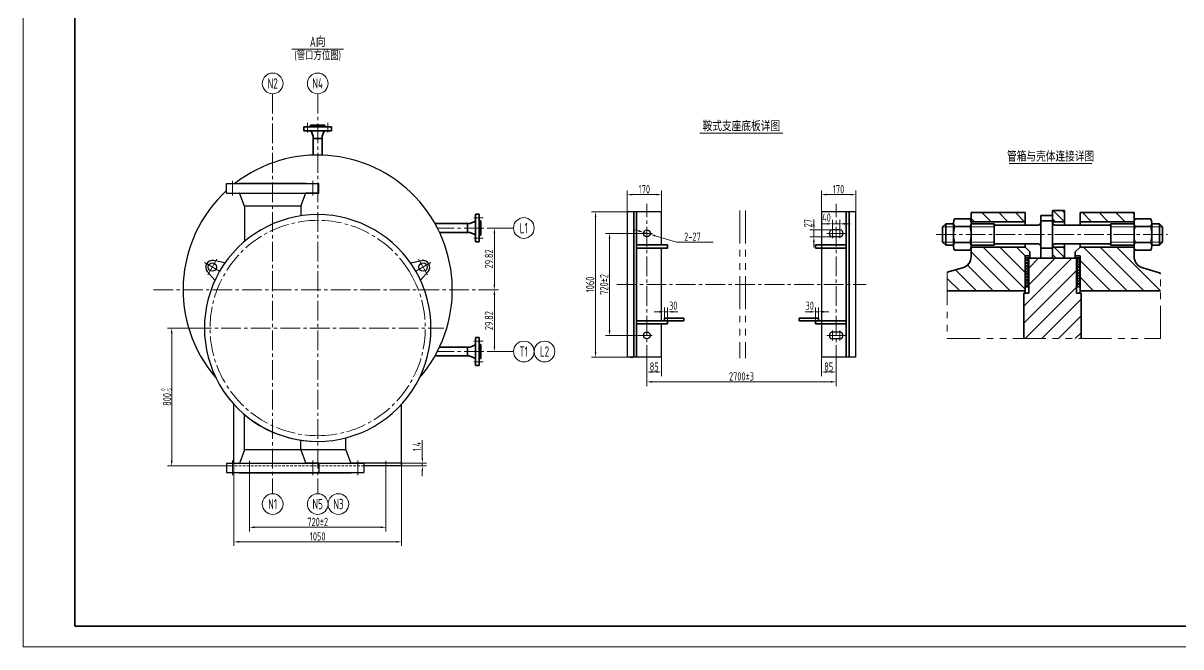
# Model space of a CAD drawing. Header units: millimetres. Extents: x 5765 to 6606, y -201 to 393.
# Drawn here: x 5765 to 6324, y -201 to 101 of the extents above; entities that cross this region are included whole.
import ezdxf
from ezdxf.enums import TextEntityAlignment as Align

# ---------------------------------------------------------------- set-up
doc = ezdxf.new("R2010")
doc.units = ezdxf.units.MM
for name, pattern in [('CENTER2', [28.575, 19.05, -3.175, 3.175, -3.175]), ('DASHED2', [9.525, 6.35, -3.175]), ('PHANTOM2', [31.75, 15.875, -3.175, 3.175, -3.175, 3.175, -3.175])]:
    doc.linetypes.add(name, pattern=pattern)
for name, color, linetype, lineweight in [('1粗实线', 7, 'Continuous', 35), ('2细实线', 3, 'Continuous', 13), ('3中心线', 1, 'CENTER2', 13), ('4虚线', 4, 'DASHED2', 13), ('5双点划线', 2, 'PHANTOM2', 13), ('6剖面线', 6, 'Continuous', 13), ('7文本', 2, 'Continuous', 13), ('8标注', 3, 'Continuous', 13), ('9图表', 4, 'Continuous', 13)]:
    doc.layers.add(name, color=color, linetype=linetype, lineweight=lineweight)
doc.styles.add('lanpec', font='bpec_e.shx', dxfattribs={"width": 0.75, "bigfont": 'hztxt.shx'})
doc.styles.add('lanpec-dim', font='bpec_e.shx', dxfattribs={"width": 0.75})
doc.dimstyles.new('lanpec', dxfattribs={"dimtxt": 4, "dimasz": 2.5, "dimexe": 2, "dimexo": 0, "dimtad": 1, "dimdsep": 46, "dimtxsty": 'lanpec-dim', "dimcen": 2.5, "dimclrd": 256, "dimclre": 256, "dimclrt": 256, "dimazin": 0, "dimtfac": 1, "dimtmove": 0, "dimatfit": 3, "dimfxl": 1, "dimlwd": -1, "dimlwe": -1, "dimarcsym": 0})
doc.dimstyles.new('lanpec$0', dxfattribs={"dimscale": 10, "dimtxt": 4, "dimasz": 2.5, "dimexe": 2, "dimexo": 0, "dimtad": 1, "dimdec": 1, "dimdsep": 46, "dimtxsty": 'lanpec-dim', "dimcen": 0.09, "dimclrd": 256, "dimclre": 256, "dimclrt": 256, "dimadec": 1, "dimazin": 0, "dimtfac": 0.707, "dimtdec": 1, "dimtmove": 0, "dimatfit": 3, "dimfxl": 1, "dimarcsym": 0})
doc.dimstyles.new('lanpec$3', dxfattribs={"dimtxt": 4, "dimasz": 2.5, "dimexe": 2, "dimexo": 0, "dimtad": 1, "dimtih": 1, "dimtoh": 1, "dimdsep": 46, "dimtxsty": 'lanpec-dim', "dimcen": 2.5, "dimclrd": 256, "dimclre": 256, "dimclrt": 256, "dimazin": 0, "dimtfac": 1, "dimtmove": 0, "dimatfit": 3, "dimfxl": 1, "dimlwd": -1, "dimlwe": -1, "dimarcsym": 0})
pattern_1 = [(135, (5538.121, 1426.7614), (-4.041115, -4.041115), [])]
pattern_2 = [(45, (5538.121, 1426.7614), (-0.6735192, 0.6735192), []), (135, (5538.121, 1426.7614), (-0.6735192, -0.6735192), [])]

# ---------------------------------------------------------------- blocks, each defined once
blk = doc.blocks.new('A1')
at = {"layer": '1粗实线'}
blk.add_lwpolyline([(-816, 10), (-10, 10), (-10, 584), (-816, 584)], close=True, dxfattribs=at)
at = {"layer": '9图表'}
blk.add_lwpolyline([(-841, 0), (0, 0), (0, 594), (-841, 594)], close=True, dxfattribs=at)
blk = doc.blocks.new('*D25')
at = {"layer": '8标注', "transparency": 16777216}
for p, q in [((6056.91, 9.55), (6056.91, 19.79)), ((6059.41, 17.79), (6071.05, 17.79)), ((6073.55, 9.55), (6073.55, 19.79))]:
    blk.add_line(p, q, dxfattribs=at)
for points in [[(6059.41, 18.21), (6059.41, 17.37), (6056.91, 17.79)], [(6071.05, 18.21), (6071.05, 17.37), (6073.55, 17.79)]]:
    blk.add_solid(points, dxfattribs=at)
at = {"layer": 'Defpoints', "color": 0, "transparency": 16777216}
for p in [(6073.55, 17.79), (6056.91, 9.55), (6073.55, 9.55)]:
    blk.add_point(p, dxfattribs=at)
at = {"layer": '8标注', "transparency": 16777216, "insert": (6065.23, 20.41), "char_height": 4, "attachment_point": 5, "style": 'lanpec-dim'}
blk.add_mtext('170', dxfattribs=at)
blk = doc.blocks.new('*D34')
at = {"layer": '8标注', "transparency": 16777216}
for p, q in [((6150.78, 9.55), (6150.78, 19.79)), ((6153.28, 17.79), (6164.91, 17.79)), ((6167.41, 9.55), (6167.41, 19.79))]:
    blk.add_line(p, q, dxfattribs=at)
for points in [[(6153.28, 18.21), (6153.28, 17.37), (6150.78, 17.79)], [(6164.91, 18.21), (6164.91, 17.37), (6167.41, 17.79)]]:
    blk.add_solid(points, dxfattribs=at)
at = {"layer": 'Defpoints', "color": 0, "transparency": 16777216}
for p in [(6167.41, 17.79), (6150.78, 9.55), (6167.41, 9.55)]:
    blk.add_point(p, dxfattribs=at)
at = {"layer": '8标注', "transparency": 16777216, "insert": (6159.09, 20.41), "char_height": 4, "attachment_point": 5, "style": 'lanpec-dim'}
blk.add_mtext('170', dxfattribs=at)
blk = doc.blocks.new('*D26')
at = {"layer": '8标注', "transparency": 16777216}
for p, q in [((6066.43, -64.5), (6066.43, -74.62)), ((6157.89, -64.5), (6157.89, -74.62)), ((6068.93, -72.62), (6155.39, -72.62))]:
    blk.add_line(p, q, dxfattribs=at)
for points in [[(6068.93, -72.2), (6068.93, -73.03), (6066.43, -72.62)], [(6155.39, -72.2), (6155.39, -73.03), (6157.89, -72.62)]]:
    blk.add_solid(points, dxfattribs=at)
at = {"layer": 'Defpoints', "color": 0, "transparency": 16777216}
for p in [(6066.43, -64.5), (6157.89, -64.5), (6157.89, -72.62)]:
    blk.add_point(p, dxfattribs=at)
at = {"layer": '8标注', "transparency": 16777216, "insert": (6112.16, -69.99), "char_height": 4, "width": 3.1429, "attachment_point": 5, "style": 'lanpec-dim'}
blk.add_mtext('2700%%P3', dxfattribs=at)
blk = doc.blocks.new('*D27')
at = {"layer": '8标注', "transparency": 16777216}
for p, q in [((6147.16, 3.26), (6147.16, 5.76)), ((6156.16, 0.76), (6145.16, 0.76)), ((6147.16, 0.76), (6147.16, -2.57)), ((6156.16, -2.57), (6145.16, -2.57)), ((6147.16, -5.07), (6147.16, -7.57))]:
    blk.add_line(p, q, dxfattribs=at)
for points in [[(6146.74, 3.26), (6147.58, 3.26), (6147.16, 0.76)], [(6146.74, -5.07), (6147.58, -5.07), (6147.16, -2.57)]]:
    blk.add_solid(points, dxfattribs=at)
at = {"layer": 'Defpoints', "color": 0, "transparency": 16777216}
for p in [(6156.16, 0.76), (6147.16, -2.57), (6156.16, -2.57)]:
    blk.add_point(p, dxfattribs=at)
at = {"layer": '8标注', "transparency": 16777216, "insert": (6144.33, 3.98), "char_height": 4, "attachment_point": 5, "rotation": 90, "style": 'lanpec-dim'}
blk.add_mtext('27', dxfattribs=at)
blk = doc.blocks.new('*D28')
at = {"layer": '8标注', "transparency": 16777216}
for p, q in [((6156.16, 0.76), (6156.16, 5.69)), ((6159.63, 0.76), (6159.63, 5.69)), ((6153.66, 3.69), (6151.16, 3.69)), ((6159.63, 3.69), (6156.16, 3.69)), ((6162.13, 3.69), (6164.63, 3.69))]:
    blk.add_line(p, q, dxfattribs=at)
for points in [[(6153.66, 4.11), (6153.66, 3.28), (6156.16, 3.69)], [(6162.13, 4.11), (6162.13, 3.28), (6159.63, 3.69)]]:
    blk.add_solid(points, dxfattribs=at)
at = {"layer": 'Defpoints', "color": 0, "transparency": 16777216}
for p in [(6156.16, 3.69), (6156.16, 0.76), (6159.63, 0.76)]:
    blk.add_point(p, dxfattribs=at)
at = {"layer": '8标注', "transparency": 16777216, "insert": (6153.24, 6.7), "char_height": 4, "attachment_point": 5, "style": 'lanpec-dim'}
blk.add_mtext('40', dxfattribs=at)
blk = doc.blocks.new('*D29')
at = {"layer": '8标注', "transparency": 16777216}
for p, q in [((6063.94, -0.91), (6046.41, -0.91)), ((6048.41, -3.41), (6048.41, -47.73)), ((6063.94, -50.23), (6046.41, -50.23))]:
    blk.add_line(p, q, dxfattribs=at)
for points in [[(6047.99, -3.41), (6048.83, -3.41), (6048.41, -0.91)], [(6047.99, -47.73), (6048.83, -47.73), (6048.41, -50.23)]]:
    blk.add_solid(points, dxfattribs=at)
at = {"layer": 'Defpoints', "color": 0, "transparency": 16777216}
for p in [(6063.94, -0.91), (6048.41, -50.23), (6063.94, -50.23)]:
    blk.add_point(p, dxfattribs=at)
at = {"layer": '8标注', "transparency": 16777216, "insert": (6045.79, -25.57), "char_height": 4, "width": 3.1429, "attachment_point": 5, "rotation": 90, "style": 'lanpec-dim'}
blk.add_mtext('720±2', dxfattribs=at)
blk = doc.blocks.new('*D30')
at = {"layer": '8标注', "transparency": 16777216}
for p, q in [((6056.91, 9.55), (6039.65, 9.55)), ((6041.65, -58.18), (6041.65, 7.05)), ((6056.91, -60.68), (6039.65, -60.68))]:
    blk.add_line(p, q, dxfattribs=at)
for points in [[(6041.24, 7.05), (6042.07, 7.05), (6041.65, 9.55)], [(6041.24, -58.18), (6042.07, -58.18), (6041.65, -60.68)]]:
    blk.add_solid(points, dxfattribs=at)
at = {"layer": 'Defpoints', "color": 0, "transparency": 16777216}
for p in [(6041.65, 9.55), (6056.91, 9.55), (6056.91, -60.68)]:
    blk.add_point(p, dxfattribs=at)
at = {"layer": '8标注', "transparency": 16777216, "insert": (6039.03, -25.57), "char_height": 4, "attachment_point": 5, "rotation": 90, "style": 'lanpec-dim'}
blk.add_mtext('1060', dxfattribs=at)
blk = doc.blocks.new('*D31')
at = {"layer": '8标注', "transparency": 16777216}
for p, q in [((6066.43, -60.68), (6066.43, -69.84)), ((6073.55, -60.68), (6073.55, -69.84)), ((6068.93, -67.84), (6071.05, -67.84))]:
    blk.add_line(p, q, dxfattribs=at)
for points in [[(6068.93, -67.43), (6068.93, -68.26), (6066.43, -67.84)], [(6071.05, -67.43), (6071.05, -68.26), (6073.55, -67.84)]]:
    blk.add_solid(points, dxfattribs=at)
at = {"layer": 'Defpoints', "color": 0, "transparency": 16777216}
for p in [(6066.43, -60.68), (6073.55, -60.68), (6073.55, -67.84)]:
    blk.add_point(p, dxfattribs=at)
at = {"layer": '8标注', "transparency": 16777216, "insert": (6069.99, -65.22), "char_height": 4, "attachment_point": 5, "style": 'lanpec-dim'}
blk.add_mtext('85', dxfattribs=at)
blk = doc.blocks.new('*D32')
at = {"layer": '8标注', "transparency": 16777216}
for p, q in [((6150.78, -60.68), (6150.78, -69.84)), ((6157.89, -60.68), (6157.89, -69.84)), ((6155.39, -67.84), (6153.28, -67.84))]:
    blk.add_line(p, q, dxfattribs=at)
for points in [[(6153.28, -67.43), (6153.28, -68.26), (6150.78, -67.84)], [(6155.39, -67.43), (6155.39, -68.26), (6157.89, -67.84)]]:
    blk.add_solid(points, dxfattribs=at)
at = {"layer": 'Defpoints', "color": 0, "transparency": 16777216}
for p in [(6150.78, -60.68), (6157.89, -60.68), (6150.78, -67.84)]:
    blk.add_point(p, dxfattribs=at)
at = {"layer": '8标注', "transparency": 16777216, "insert": (6154.33, -65.22), "char_height": 4, "attachment_point": 5, "style": 'lanpec-dim'}
blk.add_mtext('85', dxfattribs=at)
blk = doc.blocks.new('*D35')
at = {"layer": '8标注', "transparency": 16777216}
for p, q in [((6062.44, 0.27), (6060.04, 0.98)), ((6064.83, -0.44), (6068.03, -1.38)), ((6080.78, -5.13), (6070.42, -2.08)), ((6092.92, -5.13), (6080.78, -5.13))]:
    blk.add_line(p, q, dxfattribs=at)
for points in [[(6062.55, 0.67), (6062.32, -0.13), (6064.83, -0.44)], [(6070.54, -1.68), (6070.31, -2.48), (6068.03, -1.38)]]:
    blk.add_solid(points, dxfattribs=at)
at = {"layer": 'Defpoints', "color": 0, "transparency": 16777216}
for p in [(6064.83, -0.44), (6068.03, -1.38)]:
    blk.add_point(p, dxfattribs=at)
at = {"layer": '8标注', "transparency": 16777216, "insert": (6088.48, -2.51), "char_height": 4, "attachment_point": 5, "style": 'lanpec-dim'}
blk.add_mtext('2-27', dxfattribs=at)
blk = doc.blocks.new('*D36')
at = {"layer": '8标注', "transparency": 16777216}
for p, q in [((6072.42, -38.79), (6069.92, -38.79)), ((6074.92, -41.88), (6074.92, -36.79)), ((6074.92, -38.79), (6076.41, -38.79)), ((6076.41, -43.15), (6076.41, -36.79)), ((6078.91, -38.79), (6081.41, -38.79))]:
    blk.add_line(p, q, dxfattribs=at)
for points in [[(6072.42, -38.37), (6072.42, -39.2), (6074.92, -38.79)], [(6078.91, -38.37), (6078.91, -39.2), (6076.41, -38.79)]]:
    blk.add_solid(points, dxfattribs=at)
at = {"layer": 'Defpoints', "color": 0, "transparency": 16777216}
for p in [(6076.41, -38.79), (6074.92, -41.88), (6076.41, -43.15)]:
    blk.add_point(p, dxfattribs=at)
at = {"layer": '8标注', "transparency": 16777216, "insert": (6079.2, -35.84), "char_height": 4, "attachment_point": 5, "style": 'lanpec-dim'}
blk.add_mtext('30', dxfattribs=at)
blk = doc.blocks.new('*D33')
at = {"layer": '8标注', "transparency": 16777216}
for p, q in [((6145.41, -38.79), (6142.91, -38.79)), ((6147.91, -43.15), (6147.91, -36.79)), ((6149.4, -38.79), (6147.91, -38.79)), ((6149.4, -41.88), (6149.4, -36.79)), ((6151.9, -38.79), (6154.4, -38.79))]:
    blk.add_line(p, q, dxfattribs=at)
for points in [[(6145.41, -38.37), (6145.41, -39.2), (6147.91, -38.79)], [(6151.9, -38.37), (6151.9, -39.2), (6149.4, -38.79)]]:
    blk.add_solid(points, dxfattribs=at)
at = {"layer": 'Defpoints', "color": 0, "transparency": 16777216}
for p in [(6147.91, -38.79), (6147.91, -43.15), (6149.4, -41.88)]:
    blk.add_point(p, dxfattribs=at)
at = {"layer": '8标注', "transparency": 16777216, "insert": (6145.12, -35.84), "char_height": 4, "attachment_point": 5, "style": 'lanpec-dim'}
blk.add_mtext('30', dxfattribs=at)
blk = doc.blocks.new('*U38')
at = {"layer": '2细实线'}
blk.add_line((-20, 0), (20, 0), dxfattribs=at)
at = {"layer": '7文本', "style": 'lanpec', "width": 0.75}
for tag, height, p in [('节点图名称', 5, (0, 3.5)), ('比例', 4, (0, -3.25))]:
    blk.add_attdef(tag, text='', height=height, dxfattribs=at).set_placement(p, align=Align.MIDDLE_CENTER)
blk = doc.blocks.new('*D69')
at = {"layer": '8标注', "transparency": 16777216}
for p, q in [((5874.37, -115.42), (5874.37, -144.84)), ((5940.37, -115.35), (5940.37, -144.84)), ((5876.87, -142.84), (5937.87, -142.84))]:
    blk.add_line(p, q, dxfattribs=at)
for points in [[(5876.87, -142.42), (5876.87, -143.25), (5874.37, -142.84)], [(5937.87, -142.42), (5937.87, -143.25), (5940.37, -142.84)]]:
    blk.add_solid(points, dxfattribs=at)
at = {"layer": 'Defpoints', "color": 0, "transparency": 16777216}
for p in [(5874.37, -115.42), (5940.37, -115.35), (5940.37, -142.84)]:
    blk.add_point(p, dxfattribs=at)
at = {"layer": '8标注', "transparency": 16777216, "insert": (5907.37, -140.21), "char_height": 4, "attachment_point": 5, "style": 'lanpec-dim'}
blk.add_mtext('720±2', dxfattribs=at)
blk = doc.blocks.new('*D70')
at = {"layer": '8标注', "transparency": 16777216}
for p, q in [((5866.87, -113.21), (5866.87, -151.87)), ((5947.87, -113.21), (5947.87, -151.87)), ((5869.37, -149.87), (5945.37, -149.87))]:
    blk.add_line(p, q, dxfattribs=at)
for points in [[(5869.37, -149.45), (5869.37, -150.29), (5866.87, -149.87)], [(5945.37, -149.45), (5945.37, -150.29), (5947.87, -149.87)]]:
    blk.add_solid(points, dxfattribs=at)
at = {"layer": 'Defpoints', "color": 0, "transparency": 16777216}
for p in [(5866.87, -113.21), (5947.87, -113.21), (5947.87, -149.87)]:
    blk.add_point(p, dxfattribs=at)
at = {"layer": '8标注', "transparency": 16777216, "insert": (5907.37, -147.24), "char_height": 4, "attachment_point": 5, "style": 'lanpec-dim'}
blk.add_mtext('1050', dxfattribs=at)
blk = doc.blocks.new('*D71')
at = {"layer": '8标注', "transparency": 16777216}
for p, q in [((5847.27, -46.61), (5834.8, -46.61)), ((5836.8, -49.11), (5836.8, -110.71)), ((5866.87, -113.21), (5834.8, -113.21))]:
    blk.add_line(p, q, dxfattribs=at)
for points in [[(5836.38, -49.11), (5837.22, -49.11), (5836.8, -46.61)], [(5836.38, -110.71), (5837.22, -110.71), (5836.8, -113.21)]]:
    blk.add_solid(points, dxfattribs=at)
at = {"layer": 'Defpoints', "color": 0, "transparency": 16777216}
for p in [(5847.27, -46.61), (5836.8, -113.21), (5866.87, -113.21)]:
    blk.add_point(p, dxfattribs=at)
at = {"layer": '8标注', "transparency": 16777216, "insert": (5834.07, -79.91), "char_height": 4, "attachment_point": 5, "rotation": 90, "style": 'lanpec-dim'}
blk.add_mtext('800{\\H0.525x;\\S 0^ -5;}', dxfattribs=at)
blk = doc.blocks.new('管口号')
at = {"layer": '2细实线'}
blk.add_circle((0, 5), 5, dxfattribs=at)
at = {"layer": '7文本', "style": 'lanpec', "width": 0.75}
blk.add_attdef('N', text='', height=5, dxfattribs=at).set_placement((0, 5), align=Align.MIDDLE_CENTER)
blk = doc.blocks.new('*U66')
at = {"layer": '2细实线'}
blk.add_line((-12.5, 0), (12.5, 0), dxfattribs=at)
at = {"layer": '7文本', "style": 'lanpec', "width": 0.75}
for tag, height, p in [('节点图名称', 5, (0, 3.5)), ('比例', 4, (0, -3.25))]:
    blk.add_attdef(tag, text='', height=height, dxfattribs=at).set_placement(p, align=Align.MIDDLE_CENTER)
blk = doc.blocks.new('*D67')
at = {"layer": '8标注', "transparency": 16777216}
for p, q in [((5957.93, -109.31), (5957.93, -100.79)), ((5947.87, -111.81), (5959.93, -111.81)), ((5957.93, -113.21), (5957.93, -111.81)), ((5947.87, -113.21), (5959.93, -113.21)), ((5957.93, -115.71), (5957.93, -118.21))]:
    blk.add_line(p, q, dxfattribs=at)
for points in [[(5957.51, -109.31), (5958.35, -109.31), (5957.93, -111.81)], [(5957.51, -115.71), (5958.35, -115.71), (5957.93, -113.21)]]:
    blk.add_solid(points, dxfattribs=at)
at = {"layer": 'Defpoints', "color": 0, "transparency": 16777216}
for p in [(5947.87, -111.81), (5957.93, -111.81), (5947.87, -113.21)]:
    blk.add_point(p, dxfattribs=at)
at = {"layer": '8标注', "transparency": 16777216, "insert": (5955.3, -103.8), "char_height": 4, "attachment_point": 5, "rotation": 90, "style": 'lanpec-dim'}
blk.add_mtext('1.4', dxfattribs=at)
blk = doc.blocks.new('*D72')
at = {"layer": '8标注', "transparency": 16777216}
for p, q in [((5990.75, 1.67), (5994.75, 1.67)), ((5992.75, -0.83), (5992.75, -25.65)), ((5986.75, -28.15), (5994.75, -28.15))]:
    blk.add_line(p, q, dxfattribs=at)
for points in [[(5992.33, -0.83), (5993.17, -0.83), (5992.75, 1.67)], [(5992.33, -25.65), (5993.17, -25.65), (5992.75, -28.15)]]:
    blk.add_solid(points, dxfattribs=at)
at = {"layer": 'Defpoints', "color": 0, "transparency": 16777216}
for p in [(5990.75, 1.67), (5986.75, -28.15), (5992.75, -28.15)]:
    blk.add_point(p, dxfattribs=at)
at = {"layer": '8标注', "transparency": 16777216, "insert": (5990.12, -13.24), "char_height": 4, "attachment_point": 5, "rotation": 90, "style": 'lanpec-dim'}
blk.add_mtext('29.82', dxfattribs=at)
blk = doc.blocks.new('*D68')
at = {"layer": '8标注', "transparency": 16777216}
for p, q in [((5986.75, -28.15), (5994.75, -28.15)), ((5992.75, -55.47), (5992.75, -30.65)), ((5989.83, -57.97), (5994.75, -57.97))]:
    blk.add_line(p, q, dxfattribs=at)
for points in [[(5992.33, -30.65), (5993.17, -30.65), (5992.75, -28.15)], [(5992.33, -55.47), (5993.17, -55.47), (5992.75, -57.97)]]:
    blk.add_solid(points, dxfattribs=at)
at = {"layer": 'Defpoints', "color": 0, "transparency": 16777216}
for p in [(5986.75, -28.15), (5992.75, -28.15), (5989.83, -57.97)]:
    blk.add_point(p, dxfattribs=at)
at = {"layer": '8标注', "transparency": 16777216, "insert": (5990.12, -43.06), "char_height": 4, "attachment_point": 5, "rotation": 90, "style": 'lanpec-dim'}
blk.add_mtext('29.82', dxfattribs=at)

msp = doc.modelspace()

# ---------------------------------------------------------------- hatches: boundary and pattern name
at = {"layer": '6剖面线', "ltscale": 0.5}
h = msp.add_hatch(dxfattribs=at)
h.set_pattern_fill('ANSI31', color=256, scale=1.8, angle=90, style=0)
h.set_pattern_definition(pattern_1)
h.paths.add_polyline_path([(6249.262, 4.641), (6249.262, 9.096), (6223.15, 9.096), (6223.15, 4.641)])
edge = h.paths.add_edge_path()
edge.add_line((6249.262, -11.794), (6251.566, -11.794))
edge.add_line((6251.566, -11.794), (6251.566, -9.874))
edge.add_line((6251.566, -9.874), (6249.262, -7.57))
edge.add_line((6249.262, -7.57), (6223.15, -7.57))
edge.add_line((6223.15, -7.57), (6223.15, -12.057))
edge.add_arc((6217.39, -12.057), 5.76, 285.9454, 360, ccw=False)
edge.add_line((6218.973, -17.596), (6211.623, -19.695))
edge.add_line((6211.623, -19.695), (6211.623, -28.69))
edge.add_line((6211.623, -28.69), (6249.262, -28.69))
edge.add_line((6249.262, -28.69), (6249.262, -11.794))
h = msp.add_hatch(dxfattribs=at)
h.set_pattern_fill('ANSI31', color=256, scale=0.96, angle=90, style=0)
h.set_pattern_definition([(135, (-8276.9207, -2597.4448), (-2.1552615, -2.1552615), [])])
h.paths.add_polyline_path([(6268.27, 10.056), (6262.51, 10.056), (6262.51, 4.641), (6268.27, 4.641)])
h.paths.add_polyline_path([(6268.27, -7.57), (6262.51, -7.57), (6262.51, -12.946), (6268.27, -12.946)])
h = msp.add_hatch(dxfattribs=at)
h.set_pattern_fill('ANSI31', color=256, scale=1.8, angle=90, style=0)
h.set_pattern_definition(pattern_1)
h.paths.add_polyline_path([(6306.048, -17.596, -0.3348603), (6301.87, -12.057), (6301.87, -7.57), (6275.758, -7.57), (6273.454, -9.874), (6273.454, -11.794), (6275.758, -11.794), (6275.758, -28.69), (6314.715, -28.69), (6314.715, -20.072)])
h.paths.add_polyline_path([(6275.758, 9.096), (6275.758, 4.641), (6301.87, 4.641), (6301.87, 9.096)])
at = {"layer": '6剖面线'}
h = msp.add_hatch(dxfattribs=at)
h.set_pattern_fill('ANSI31', color=256, scale=1.8, angle=180, style=0)
h.set_pattern_definition([(225, (6250.2164, -34.593), (4.0411, -4.0411), [])])
h.paths.add_polyline_path([(6250.99, -12.946), (6250.99, -29.866), (6249.838, -29.866), (6250.99, -51.73), (6276.334, -51.73), (6276.334, -29.866), (6274.03, -29.866), (6274.03, -12.946)])
h.paths.add_polyline_path([(6249.838, -29.866), (6248.686, -29.866), (6248.686, -51.73), (6250.99, -51.73)])
at = {"layer": '6剖面线', "ltscale": 0.5}
h = msp.add_hatch(dxfattribs=at)
h.set_pattern_fill('ANSI37', color=256, scale=0.3, style=0)
h.set_pattern_definition(pattern_2)
h.paths.add_polyline_path([(6249.262, -26.77), (6250.99, -26.77), (6250.99, -12.69), (6249.262, -12.69)])
h = msp.add_hatch(dxfattribs=at)
h.set_pattern_fill('ANSI37', color=256, scale=0.3, style=0)
h.set_pattern_definition(pattern_2)
h.paths.add_polyline_path([(6275.758, -12.69), (6274.03, -12.69), (6274.03, -26.77), (6275.758, -26.77)])

# ---------------------------------------------------------------- linework, layer by layer
for p, q in [((5863.35, 23.186), (5907.85, 23.186)), ((5863.35, 18.576), (5863.35, 23.186)), ((5869.41, 23.386), (5901.79, 23.386)), ((5869.41, 23.186), (5869.41, 23.386)), ((5891.18, 23.186), (5891.18, 23.386)), ((5901.79, 23.186), (5901.79, 23.386)), ((5907.85, 18.576), (5907.85, 23.186)), ((5863.35, 18.576), (5907.85, 18.576)), ((5863.35, 18.576), (5869.205, 18.576)), ((5871.95, 12.286), (5869.672, 18.254)), ((5885.12, 18.576), (5890.975, 18.576)), ((5899.25, 12.286), (5901.527, 18.254)), ((5907.85, 18.576), (5901.994, 18.576)), ((5899.25, 12.286), (5871.95, 12.286)), ((5871.95, 12.286), (5871.95, -4.865)), ((5899.25, 12.286), (5899.25, 7.53)), ((6073.546, 9.55), (6056.914, 9.55)), ((6056.914, 9.55), (6056.914, -60.684)), ((6073.546, -6.498), (6073.546, 9.55)), ((6167.407, 9.55), (6150.775, 9.55)), ((6150.775, 9.55), (6150.775, -60.684)), ((6167.407, -60.684), (6167.407, 9.55)), ((6159.626, 0.757), (6156.157, 0.757)), ((6159.626, -2.57), (6156.157, -2.57)), ((6073.546, -43.151), (6073.546, -7.983)), ((5862.562, -15.152), (5857.048, -14.063)), ((5952.177, -15.152), (5957.692, -14.063)), ((5857.719, -23.54), (5854.019, -19.309)), ((5957.02, -23.54), (5960.72, -19.309)), ((6073.546, -60.684), (6073.546, -44.635)), ((6159.626, -48.564), (6156.157, -48.564)), ((6159.626, -51.89), (6156.157, -51.89)), ((6073.546, -60.684), (6056.914, -60.684)), ((6058.354, -60.684), (6059.794, -60.684)), ((6167.407, -60.684), (6150.775, -60.684)), ((5866.87, -111.804), (5866.87, -83.456)), ((5947.87, -113.214), (5947.87, -83.456)), ((5871.95, -105.514), (5871.95, -88.363)), ((5921.02, -105.514), (5921.02, -99.635)), ((5871.95, -105.514), (5869.672, -111.482)), ((5899.25, -105.514), (5871.95, -105.514)), ((5921.02, -105.514), (5893.72, -105.514)), ((5899.25, -105.514), (5899.25, -100.759)), ((5899.25, -105.514), (5901.527, -111.482)), ((5921.02, -105.514), (5923.297, -111.482)), ((5863.35, -111.804), (5907.85, -111.804)), ((5863.35, -111.804), (5863.35, -116.414)), ((5863.35, -111.804), (5869.205, -111.804)), ((5866.87, -111.804), (5866.87, -107.963)), ((5866.87, -111.814), (5885.12, -111.814)), ((5885.12, -111.804), (5929.62, -111.804)), ((5885.12, -111.804), (5890.975, -111.804)), ((5907.85, -111.804), (5901.994, -111.804)), ((5907.85, -111.804), (5907.85, -116.414)), ((5929.62, -111.804), (5923.764, -111.804)), ((5929.62, -111.804), (5929.62, -116.414)), ((5947.87, -111.814), (5929.62, -111.814)), ((5947.87, -111.814), (5947.87, -113.214)), ((5863.35, -116.414), (5907.85, -116.414)), ((5869.41, -116.414), (5869.41, -116.614)), ((5869.41, -116.614), (5901.79, -116.614)), ((5885.12, -116.414), (5929.62, -116.414)), ((5891.18, -116.414), (5891.18, -116.614)), ((5891.18, -116.614), (5923.56, -116.614)), ((5901.79, -116.414), (5901.79, -116.614)), ((5923.56, -116.414), (5923.56, -116.614)), ((5947.87, -113.214), (5929.62, -113.214)), ((5947.87, -113.214), (5929.62, -113.214))]:
    msp.add_line(p, q)
at = {"ltscale": 2}
for centre in [(6066.43, -0.907), (6066.43, -50.227)]:
    msp.add_circle(centre, 1.663, dxfattribs=at)
for centre in [(5856.428, -17.203), (5958.312, -17.203)]:
    msp.add_circle(centre, 2)
for centre, radius, start, end in [((5907.37, -28.149), 65.061, 318.9992, 127.90529), ((5907.37, -28.149), 65.061, 132.5781, 221.0008), ((5869.205, 18.076), 0.5, 20.88476, 90), ((5901.994, 18.076), 0.5, 90, 159.11524), ((5907.37, -46.614), 54.75, 90, 150), ((5907.37, -46.614), 54.75, 30, 90), ((6156.157, -0.907), 1.663, 90, 270), ((6159.626, -0.907), 1.663, 270, 90), ((5856.428, -17.203), 3.2, 78.82881, 221.17119), ((5958.312, -17.203), 3.2, 318.82881, 101.17119), ((5907.37, -46.614), 54.75, 150, 270), ((5907.37, -46.614), 54.75, 270, 30), ((6156.157, -50.227), 1.663, 90, 270), ((6159.626, -50.227), 1.663, 270, 90), ((5907.37, -46.614), 54.75, 215.07463, 270), ((5869.205, -111.304), 0.5, 270, 339.11524), ((5901.994, -111.304), 0.5, 200.88476, 270), ((5923.764, -111.304), 0.5, 200.88476, 270)]:
    msp.add_arc(centre, radius, start, end)
at = {"layer": '1粗实线', "ltscale": 0.5}
for p, q in [((5914.09, 50.458), (5900.65, 50.458)), ((5900.65, 50.458), (5900.65, 48.666)), ((5910.802, 51.398), (5903.938, 51.398)), ((5903.938, 51.398), (5903.938, 50.458)), ((5910.802, 51.398), (5910.802, 50.458)), ((5914.09, 50.458), (5914.09, 48.666)), ((5900.65, 48.666), (5914.09, 48.666)), ((5904.401, 48.143), (5905.184, 46.025)), ((5905.234, 45.747), (5905.234, 44.898)), ((5905.234, 44.898), (5909.506, 44.898)), ((5905.234, 44.898), (5905.234, 36.877)), ((5909.506, 45.747), (5909.506, 44.898)), ((5909.506, 44.898), (5909.506, 36.877)), ((5910.338, 48.143), (5909.555, 46.025)), ((5985.338, 8.392), (5983.546, 8.392)), ((5983.546, 8.392), (5983.546, -5.048)), ((5985.338, -5.048), (5985.338, 8.392)), ((5979.778, 3.808), (5964.041, 3.808)), ((5979.778, 3.808), (5979.778, -0.464)), ((5980.627, 3.808), (5979.778, 3.808)), ((5983.023, 4.641), (5980.904, 3.858)), ((5986.278, 5.104), (5985.338, 5.104)), ((5986.278, -1.76), (5986.278, 5.104)), ((5979.778, -0.464), (5966.246, -0.464)), ((5980.627, -0.464), (5979.778, -0.464)), ((5983.023, -1.296), (5980.904, -0.513)), ((5985.338, -5.048), (5983.546, -5.048)), ((5986.278, -1.76), (5985.338, -1.76)), ((5979.778, -55.839), (5966.246, -55.839)), ((5980.627, -55.839), (5979.778, -55.839)), ((5979.778, -60.111), (5979.778, -55.839)), ((5983.023, -55.006), (5980.904, -55.789)), ((5983.546, -64.695), (5983.546, -51.255)), ((5985.338, -51.255), (5983.546, -51.255)), ((5985.338, -51.255), (5985.338, -64.695)), ((5986.278, -54.543), (5985.338, -54.543)), ((5986.278, -54.543), (5986.278, -61.407)), ((5979.778, -60.111), (5964.041, -60.111)), ((5980.627, -60.111), (5979.778, -60.111)), ((5983.023, -60.943), (5980.904, -60.16)), ((5986.278, -61.407), (5985.338, -61.407)), ((5985.338, -64.695), (5983.546, -64.695))]:
    msp.add_line(p, q, dxfattribs=at)
at = {"layer": '1粗实线'}
for p, q in [((6060.14, 9.55), (6060.14, -60.684)), ((6061.502, 9.55), (6061.502, -60.684)), ((6162.819, 9.55), (6162.819, -60.684)), ((6164.181, 9.55), (6164.181, -60.684)), ((6222.617, 6.139), (6215.12, 6.139)), ((6223.15, 9.096), (6249.262, 9.096)), ((6223.15, 9.096), (6223.15, -12.057)), ((6249.262, 9.096), (6249.262, 3.105)), ((6256.75, 7.752), (6262.51, 7.752)), ((6256.75, 7.752), (6256.75, -12.946)), ((6268.27, 10.056), (6262.51, 10.056)), ((6262.51, 10.056), (6262.51, -12.946)), ((6268.27, 3.105), (6268.27, 10.056)), ((6301.87, 9.096), (6275.758, 9.096)), ((6275.758, 9.096), (6275.758, 3.105)), ((6301.87, 9.096), (6301.87, -12.057)), ((6309.962, 6.139), (6302.342, 6.139)), ((6210.862, 3.72), (6209.326, 2.184)), ((6209.326, 2.184), (6209.326, -5.112)), ((6214.587, 3.72), (6210.862, 3.72)), ((6210.862, 3.72), (6210.862, -6.648)), ((6214.587, -7.167), (6214.587, 4.238)), ((6222.617, 2.337), (6215.12, 2.337)), ((6223.15, 4.641), (6249.262, 4.641)), ((6223.15, -7.167), (6223.15, 4.238)), ((6234.286, 3.72), (6223.15, 3.72)), ((6234.286, 3.72), (6234.286, -6.648)), ((6234.286, 3.72), (6234.286, 3.681)), ((6234.862, 3.105), (6255.598, 3.105)), ((6256.75, 5.151), (6262.51, 5.151)), ((6262.51, 4.641), (6268.27, 4.641)), ((6262.51, 4.257), (6262.51, 4.296)), ((6263.662, 3.105), (6290.158, 3.105)), ((6301.87, 4.641), (6275.758, 4.641)), ((6290.734, 3.72), (6301.87, 3.72)), ((6290.734, 3.72), (6290.734, -6.648)), ((6290.734, 3.72), (6290.734, 3.681)), ((6301.87, -7.167), (6301.87, 4.238)), ((6309.962, 2.337), (6302.342, 2.337)), ((6310.434, -7.167), (6310.434, 4.238)), ((6310.434, 3.72), (6314.158, 3.72)), ((6314.158, 3.72), (6315.694, 2.184)), ((6314.158, 3.72), (6314.158, -6.648)), ((6315.694, 2.184), (6315.694, -5.112)), ((6210.862, -6.648), (6209.326, -5.112)), ((6222.617, -5.266), (6215.12, -5.266)), ((6309.962, -5.266), (6302.342, -5.266)), ((6314.158, -6.648), (6315.694, -5.112)), ((6061.502, -6.498), (6076.412, -6.498)), ((6061.502, -7.983), (6076.412, -7.983)), ((6076.412, -6.498), (6076.412, -7.983)), ((6162.819, -6.498), (6147.91, -6.498)), ((6147.91, -6.498), (6147.91, -7.983)), ((6162.819, -7.983), (6147.91, -7.983)), ((6214.587, -6.648), (6210.862, -6.648)), ((6222.617, -9.068), (6215.12, -9.068)), ((6234.286, -6.648), (6223.15, -6.648)), ((6249.262, -7.57), (6223.15, -7.57)), ((6234.862, -6.034), (6255.598, -6.034)), ((6249.262, -6.034), (6249.262, -7.57)), ((6249.262, -7.57), (6251.566, -9.874)), ((6251.566, -9.874), (6251.566, -12.946)), ((6256.75, -8.08), (6262.51, -8.08)), ((6262.51, -7.57), (6268.27, -7.57)), ((6263.662, -6.034), (6290.158, -6.034)), ((6268.27, -12.946), (6268.27, -6.034)), ((6275.758, -7.57), (6273.454, -9.874)), ((6273.454, -9.874), (6273.454, -12.946)), ((6275.758, -6.034), (6275.758, -7.57)), ((6275.758, -7.57), (6301.87, -7.57)), ((6290.734, -6.648), (6301.87, -6.648)), ((6309.962, -9.068), (6302.342, -9.068)), ((6310.434, -6.648), (6314.158, -6.648)), ((6249.262, -11.794), (6251.566, -11.794)), ((6249.262, -11.794), (6249.262, -29.866)), ((6249.262, -12.69), (6250.99, -12.69)), ((6250.99, -12.69), (6250.99, -29.866)), ((6250.99, -12.754), (6250.99, -26.77)), ((6250.99, -12.946), (6274.03, -12.946)), ((6275.758, -11.794), (6273.454, -11.794)), ((6275.758, -12.69), (6274.03, -12.69)), ((6274.03, -12.69), (6274.03, -26.77)), ((6274.03, -12.754), (6274.03, -29.866)), ((6275.758, -11.794), (6275.758, -29.866)), ((6211.623, -19.695), (6218.973, -17.596)), ((6314.715, -20.072), (6306.048, -17.596)), ((6250.99, -26.77), (6249.262, -26.77)), ((6274.03, -26.77), (6275.758, -26.77)), ((6211.623, -28.69), (6249.262, -28.69)), ((6250.99, -29.866), (6248.686, -29.866)), ((6248.686, -29.866), (6248.686, -51.73)), ((6274.03, -29.866), (6276.334, -29.866)), ((6275.758, -28.69), (6314.715, -28.69)), ((6276.334, -29.866), (6276.334, -51.73)), ((6061.502, -43.151), (6076.412, -43.151)), ((6061.502, -44.635), (6076.412, -44.635)), ((6074.242, -43.151), (6084.253, -43.151)), ((6074.919, -43.151), (6074.919, -41.882)), ((6074.919, -41.882), (6084.253, -41.882)), ((6076.412, -44.635), (6076.412, -43.151)), ((6084.253, -41.882), (6084.253, -43.151)), ((6149.402, -41.882), (6140.068, -41.882)), ((6140.068, -41.882), (6140.068, -43.151)), ((6150.079, -43.151), (6140.068, -43.151)), ((6162.819, -43.151), (6147.91, -43.151)), ((6147.91, -44.635), (6147.91, -43.151)), ((6162.819, -44.635), (6147.91, -44.635)), ((6149.402, -41.882), (6149.402, -43.151))]:
    msp.add_line(p, q, dxfattribs=at)
at = {"layer": '1粗实线', "ltscale": 0.5}
for centre, start, end in [((5903.651, 47.866), 20.28013, 90), ((5904.434, 45.747), 0, 20.28013), ((5910.306, 45.747), 159.71987, 180), ((5911.089, 47.866), 90, 159.71987), ((5980.627, 4.608), 270, 290.28013), ((5982.746, 5.391), 290.28013, 0), ((5980.627, -1.264), 69.71987, 90), ((5982.746, -2.046), 0, 69.71987), ((5980.627, -55.039), 270, 290.28013), ((5982.746, -54.256), 290.28013, 0), ((5980.627, -60.911), 69.71987, 90), ((5982.746, -61.694), 0, 69.71987)]:
    msp.add_arc(centre, 0.8, start, end, dxfattribs=at)
at = {"layer": '1粗实线'}
for centre, radius, start, end in [((6218.243, 4.238), 3.656, 148.67241, 211.32759), ((6219.495, 4.238), 3.656, 328.67241, 31.32759), ((6305.935, 4.238), 4.065, 152.12072, 207.87928), ((6306.369, 4.238), 4.065, 332.12072, 27.87928), ((6228.411, -1.464), 13.824, 164.03799, 195.96201), ((6209.326, -1.464), 13.824, 344.03799, 15.96201), ((6234.862, 3.681), 0.576, 180, 270), ((6255.598, 4.257), 1.152, 270, 0), ((6263.662, 4.257), 1.152, 180, 270), ((6290.158, 3.681), 0.576, 270, 0), ((6317.422, -1.464), 15.552, 165.851, 194.149), ((6294.882, -1.464), 15.552, 345.851, 14.149), ((6218.243, -7.167), 3.656, 148.67241, 211.32759), ((6219.495, -7.167), 3.656, 328.67241, 31.32759), ((6305.935, -7.167), 4.065, 152.12072, 207.87928), ((6306.369, -7.167), 4.065, 332.12072, 27.87928), ((6234.862, -6.61), 0.576, 90, 180), ((6255.598, -7.186), 1.152, 0, 90), ((6263.662, -7.186), 1.152, 90, 180), ((6290.158, -6.61), 0.576, 0, 90), ((6217.39, -12.057), 5.76, 285.9454, 0), ((6307.63, -12.057), 5.76, 180, 254.0546)]:
    msp.add_arc(centre, radius, start, end, dxfattribs=at)
at = {"layer": '2细实线'}
for p, q in [((6209.326, 2.184), (6214.587, 2.184)), ((6223.15, 2.184), (6234.286, 2.184)), ((6301.87, 2.184), (6290.734, 2.184)), ((6315.694, 2.184), (6310.434, 2.184)), ((6092.518, -5.133), (6098.524, -5.133)), ((6209.326, -5.112), (6214.587, -5.112)), ((6223.15, -5.112), (6234.286, -5.112)), ((6301.87, -5.112), (6290.734, -5.112)), ((6315.694, -5.112), (6310.434, -5.112))]:
    msp.add_line(p, q, dxfattribs=at)
at = {"layer": '3中心线', "ltscale": 0.5}
for p, q in [((5885.6, 66.482), (5885.6, -126.614)), ((5907.37, 66.482), (5907.37, -126.614)), ((5902.418, 52.476), (5902.418, 47.866)), ((5912.322, 52.476), (5912.322, 47.866)), ((5866.23, 17.386), (5866.23, 24.376)), ((5904.97, 17.386), (5904.97, 24.376)), ((6066.43, -64.496), (6066.43, 13.363)), ((6157.891, -64.496), (6157.891, 13.363)), ((5987.356, 6.624), (5982.746, 6.624)), ((6001.969, 1.672), (5965.194, 1.672)), ((5987.356, -3.28), (5982.746, -3.28)), ((6206.28, -1.464), (6318.114, -1.464)), ((5859.955, -19.239), (5852.665, -15.031)), ((5858.6, -13.44), (5854.256, -20.965)), ((5954.785, -19.239), (5962.074, -15.031)), ((5956.139, -13.44), (5960.484, -20.965)), ((6051.914, -25.567), (6172.407, -25.567)), ((5827.99, -28.151), (5986.749, -28.151)), ((5846.489, -46.614), (5968.25, -46.614)), ((5987.356, -53.023), (5982.746, -53.023)), ((6001.969, -57.975), (5965.192, -57.975)), ((5987.356, -62.927), (5982.746, -62.927)), ((5866.23, -110.614), (5866.23, -117.604)), ((5874.37, -115.422), (5874.37, -110.74)), ((5904.97, -110.614), (5904.97, -117.604)), ((5926.74, -110.614), (5926.74, -117.604)), ((5940.37, -115.35), (5940.37, -110.74))]:
    msp.add_line(p, q, dxfattribs=at)
at = {"layer": '3中心线'}
for p, q in [((6156.157, -3.311), (6156.157, 1.497)), ((6159.626, -3.311), (6159.626, 1.497)), ((6068.925, -0.907), (6063.935, -0.907)), ((6153.442, -0.907), (6162.341, -0.907)), ((6068.925, -50.227), (6063.935, -50.227)), ((6153.442, -50.227), (6162.341, -50.227)), ((6156.157, -47.823), (6156.157, -52.631)), ((6159.626, -47.823), (6159.626, -52.631))]:
    msp.add_line(p, q, dxfattribs=at)
at = {"layer": '3中心线', "ltscale": 0.5}
for start, end in [(90, 270), (30, 90), (270, 30)]:
    msp.add_arc((5907.37, -46.614), 52, start, end, dxfattribs=at)
at = {"layer": '4虚线', "ltscale": 0.2}
for p, q in [((5866.87, -113.214), (5866.87, -111.804)), ((5929.62, -113.214), (5866.87, -113.214))]:
    msp.add_line(p, q, dxfattribs=at)
at = {"layer": '5双点划线'}
for p, q in [((6111.288, 10.119), (6111.288, -61.253)), ((6114.145, 10.119), (6114.145, -61.253)), ((6211.623, -19.695), (6211.623, -51.73)), ((6314.715, -51.73), (6314.715, -20.072)), ((6211.623, -51.73), (6314.715, -51.73))]:
    msp.add_line(p, q, dxfattribs=at)

# ---------------------------------------------------------------- block references
for name, p, values in [('*U66', (5907.37, 88.108), {'节点图名称': 'A向', '比例': '(管口方位图)'}), ('*U38', (6112.089, 47.422), {'节点图名称': '鞍式支座底板详图'}), ('*U38', (6261.55, 32.75), {'节点图名称': '管箱与壳体连接详图'})]:
    msp.add_blockref(name, p).add_auto_attribs(values)
at = {"layer": '2细实线'}
msp.add_blockref('A1', (6606.028, -200.559), dxfattribs=at)
at = {"layer": '8标注'}
for p, values in [((5885.6, 66.482), {'N': 'N2'}), ((5907.37, 66.482), {'N': 'N4'}), ((6006.969, -3.328), {'N': 'L1'}), ((6006.969, -62.975), {'N': 'T1'}), ((6016.969, -62.975), {'N': 'L2'}), ((5885.6, -136.614), {'N': 'N1'}), ((5907.37, -136.614), {'N': 'N5'}), ((5917.37, -136.614), {'N': 'N3'})]:
    msp.add_blockref('管口号', p, dxfattribs=at).add_auto_attribs(values)

# ---------------------------------------------------------------- dimensions: what is measured, and where the dimension line sits
for base, p1, p2, text, picture, middle in [((6073.546, 17.79), (6056.914, 9.55), (6073.546, 9.55), '170', '*D25', (6065.23, 20.415)), ((6167.407, 17.79), (6150.775, 9.55), (6167.407, 9.55), '170', '*D34', (6159.091, 20.415)), ((6150.775, -67.843), (6157.891, -60.684), (6150.775, -60.684), '85', '*D32', (6154.333, -65.218)), ((6157.891, -72.618), (6066.43, -64.496), (6157.891, -64.496), '2700%%P3', '*D26', (6112.161, -69.993)), ((5947.87, -149.87), (5866.87, -113.214), (5947.87, -113.214), '1050', '*D70', (5907.37, -147.245)), ((5940.37, -142.838), (5874.37, -115.422), (5940.37, -115.35), '720±2', '*D69', (5907.37, -140.213))]:
    dim = msp.add_linear_dim(base=base, p1=p1, p2=p2, text=text, dimstyle='lanpec', dxfattribs=at)
    dim.commit()
    dim.dimension.update_dxf_attribs({"geometry": picture, "text_midpoint": middle})
for base, p1, p2, angle, text, picture, middle in [((6041.653, 9.55), (6056.914, -60.684), (6056.914, 9.55), 90, '1060', '*D30', (6039.028, -25.567)), ((6048.411, -50.227), (6063.935, -0.907), (6063.935, -50.227), 90, '720±2', '*D29', (6045.786, -25.567)), ((5836.799, -113.214), (5847.274, -46.614), (5866.87, -113.214), 90, '800{\\H0.525x;\\S 0^ -5;}', '*D71', (5834.074, -79.914)), ((6073.546, -67.843), (6066.43, -60.684), (6073.546, -60.684), 180, '85', '*D31', (6069.988, -65.218))]:
    dim = msp.add_linear_dim(base=base, p1=p1, p2=p2, angle=angle, text=text, dimstyle='lanpec', dxfattribs=at)
    dim.commit()
    dim.dimension.update_dxf_attribs({"geometry": picture, "text_midpoint": middle})
for base, p1, p2, angle, text, picture, middle in [((6147.161, -2.57), (6156.157, 0.757), (6156.157, -2.57), 90, '27', '*D27', (6144.332, 3.975)), ((6156.157, 3.693), (6159.626, 0.757), (6156.157, 0.757), 180, '40', '*D28', (6153.235, 6.696)), ((6147.91, -38.786), (6149.402, -41.882), (6147.91, -43.151), 180, '30', '*D33', (6145.122, -35.837))]:
    dim = msp.add_linear_dim(base=base, p1=p1, p2=p2, angle=angle, text=text, dimstyle='lanpec', override={"dimtmove": 2}, dxfattribs=at)
    dim.commit()
    dim.dimension.update_dxf_attribs({"geometry": picture, "text_midpoint": middle, "dimtype": 160})
for base, p1, p2, angle, picture, middle in [((5992.749, -28.151), (5990.749, 1.672), (5986.749, -28.151), 90, '*D72', (5990.124, -13.239)), ((5992.749, -28.151), (5989.828, -57.975), (5986.749, -28.151), 270, '*D68', (5990.124, -43.063)), ((5957.929, -111.814), (5947.87, -113.214), (5947.87, -111.814), 90, '*D67', (5955.304, -103.8))]:
    dim = msp.add_linear_dim(base=base, p1=p1, p2=p2, angle=angle, dimstyle='lanpec$0', override={"dimscale": 1, "dimdec": 2, "dimcen": 2.5, "dimadec": 2, "dimtfac": 1, "dimtdec": 2, "dimlwd": 65535, "dimlwe": 65535}, dxfattribs=at)
    dim.commit()
    dim.dimension.update_dxf_attribs({"geometry": picture, "text_midpoint": middle})
dim = msp.add_diameter_dim_2p(p1=(6064.835, -0.437), p2=(6068.025, -1.377), text='2-27', dimstyle='lanpec$3', dxfattribs=at)
dim.commit()
dim.dimension.update_dxf_attribs({"geometry": '*D35', "text_midpoint": (6088.478, -5.133), "dimtype": 163})
dim = msp.add_linear_dim(base=(6076.412, -38.786), p1=(6074.919, -41.882), p2=(6076.412, -43.151), text='30', dimstyle='lanpec', override={"dimtmove": 2}, dxfattribs=at)
dim.commit()
dim.dimension.update_dxf_attribs({"geometry": '*D36', "text_midpoint": (6079.2, -35.837), "dimtype": 160})

doc.saveas('drawing.dxf')
